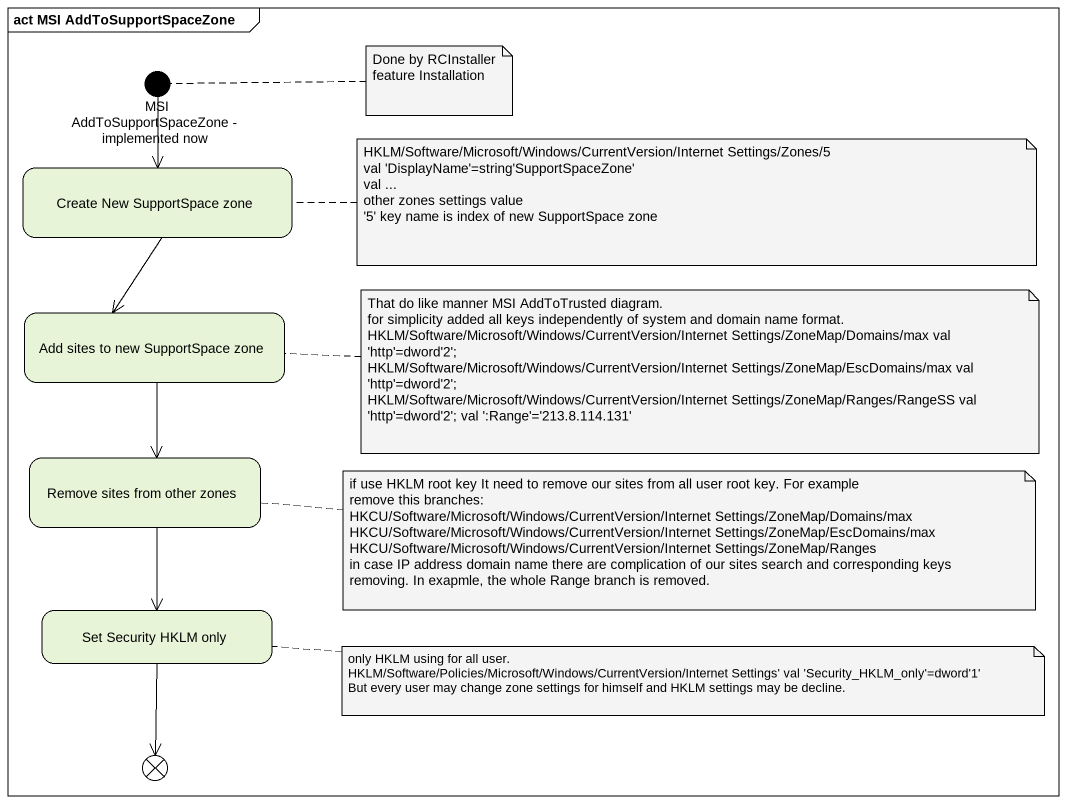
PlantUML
@startuml
mainframe act MSI AddToSupportSpaceZone
hide empty description
state "MSI AddToSupportSpaceZone - implemented now" as MSI_AddToSupportSpaceZone <<start>>
state "Create New SupportSpace zone" as Create_New_SupportSpace_zone
state "Add sites to new SupportSpace zone" as Add_sites_to_new
state "Remove sites from other zones" as Remove_sites_from_other
state "Set Security HKLM only" as Set_Security_HKLM_only
state flowfinal1 <<end>>
MSI_AddToSupportSpaceZone --> Create_New_SupportSpace_zone
Create_New_SupportSpace_zone --> Add_sites_to_new
Add_sites_to_new --> Remove_sites_from_other
Remove_sites_from_other --> Set_Security_HKLM_only
Set_Security_HKLM_only --> flowfinal1
note right of MSI_AddToSupportSpaceZone : Done by RCInstaller feature Installation
note right of Create_New_SupportSpace_zone
  HKLM/Software/Microsoft/Windows/CurrentVersion/Internet Settings/Zones/5
  val 'DisplayName'=string'SupportSpaceZone'
  val ...
  other zones settings value
  ~'5' key name is index of new SupportSpace zone
end note
note right of Add_sites_to_new
  That do like manner MSI AddToTrusted diagram.
  for simplicity added all keys independently of system and domain name format.
  HKLM/Software/Microsoft/Windows/CurrentVersion/Internet Settings/ZoneMap/Domains/max val 'http'=dword'2';
  HKLM/Software/Microsoft/Windows/CurrentVersion/Internet Settings/ZoneMap/EscDomains/max val 'http'=dword'2';
  HKLM/Software/Microsoft/Windows/CurrentVersion/Internet Settings/ZoneMap/Ranges/RangeSS val 'http'=dword'2'; val ':Range'='213.8.114.131'
end note
note right of Remove_sites_from_other
  if use HKLM root key It need to remove our sites from all user root key. For example
  remove this branches:
  HKCU/Software/Microsoft/Windows/CurrentVersion/Internet Settings/ZoneMap/Domains/max
  HKCU/Software/Microsoft/Windows/CurrentVersion/Internet Settings/ZoneMap/EscDomains/max
  HKCU/Software/Microsoft/Windows/CurrentVersion/Internet Settings/ZoneMap/Ranges
  in case IP address domain name there are complication of our sites search and corresponding keys removing. In exapmle, the whole Range branch is removed.
end note
note right of Set_Security_HKLM_only
  only HKLM using for all user.
  HKLM/Software/Policies/Microsoft/Windows/CurrentVersion/Internet Settings' val 'Security_HKLM_only'=dword'1'
  But every user may change zone settings for himself and HKLM settings may be decline.
end note
@enduml
